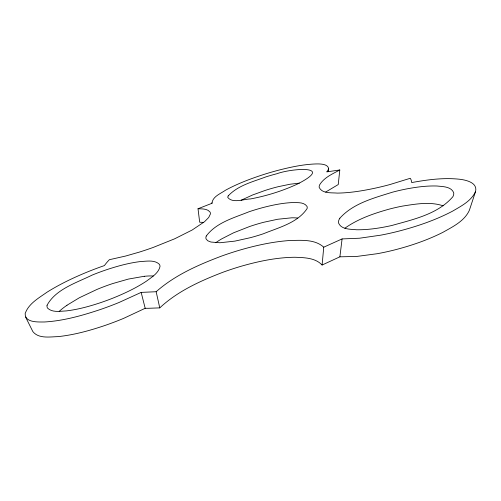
<?xml version="1.0" encoding="UTF-8"?>
<svg xmlns="http://www.w3.org/2000/svg" width="501" height="501" viewBox="0 0 501 501"><rect width="100%" height="100%" fill="white"/><g stroke="black" fill="none" stroke-linecap="round" stroke-linejoin="round"><path stroke-width="0.75" d="M211.979 203.293C212.449 196.555 220.59 193.693 225.394 190.292C236.979 183.942 249.379 179.214 261.904 175.081A149.636 72.088 -21.6 0 1 278.506 170.208C290.467 167.159 302.642 164.491 315.01 163.977C319.982 163.796 330.973 163.564 328.224 171.643M325.681 192.046L338.244 184.55L339.797 169.977C332.539 173.922 324.053 177.492 319.632 184.856A13.928 6.707 -21.6 0 0 319.212 187.443C322.243 193.843 331.43 192.547 337.33 193.104C350.713 192.923 363.964 190.612 377.002 187.756A161.748 77.924 -21.6 0 0 389.847 184.575L410.288 178.275A41.664 20.071 -21.6 0 1 411.709 182.571C427.328 179.715 443.316 177.554 459.204 179.201C465.773 179.909 477.898 182.521 475.537 191.589L469.349 210.345C464.396 221.191 452.722 226.765 442.865 232.351C427.259 240.217 410.626 245.872 393.711 250.156A142.992 68.888 -21.6 0 1 377.234 253.706L356.731 256.449L339.885 256.819L322.099 265.029L323.746 247.187C314.778 239.033 301.295 240.33 290.054 240.486C273.339 241.639 256.881 245.202 240.806 249.817A156.525 75.407 -21.6 0 0 221.173 256.23C198.083 264.973 174.811 275.187 156.155 291.726L141.169 292.396L119.05 302.479A164.441 79.221 -21.6 0 1 99.48 309.818C81.625 315.718 63.264 320.903 44.401 321.986C38.038 321.955 24.937 322.851 25.156 313.588C28.57 303.631 38.715 298.089 46.837 292.315C60.126 283.954 74.386 277.235 88.927 271.354A164.691 79.34 -21.6 0 1 104.421 265.574A57.646 27.768 -21.6 0 1 109.356 259.712L125.607 256.042L139.259 252.128A163.464 78.751 -21.6 0 0 153.206 247.438L174.692 238.789L192.127 230.034L204.514 221.724L208.692 217.509L210.351 214.109A12.732 6.131 -21.6 0 0 210.076 212.123C207.389 208.479 202.053 208.973 198.02 208.748L199.68 222.244A39.078 18.825 -21.6 0 1 203.613 222.463M339.885 256.819L342.089 238.921L359.53 238.219L380.747 235.163A157.74 75.989 -21.6 0 0 397.794 231.399C416.694 226.54 435.338 220.227 452.641 211.121C461.17 206.074 471.241 201.07 475.537 191.589M228.218 195.897C237.988 185.357 253.024 181.731 266.087 176.828A109.162 52.592 -21.6 0 1 276.972 173.703C291.714 168.311 335.513 164.842 297.131 184.199C282.313 191.019 266.607 195.891 250.588 198.922C243.887 199.047 232.702 203.619 227.792 197.494A7.822 3.77 -21.6 0 1 228.218 195.897M25.57 317.02L32.859 331.599C38.677 338.952 49.868 336.81 58.091 336.622C74.085 334.931 89.685 330.629 104.884 325.493A148.972 71.768 -21.6 0 0 123.816 318.285L145.184 308.284A147.1 70.866 -21.6 0 0 148.634 308.284L159.763 307.871C177.542 291.25 200.175 280.998 222.651 272.369A141.852 68.336 -21.6 0 1 241.707 266.094C258.998 261.171 276.809 257.445 294.851 257.257C304.17 257.614 315.254 257.702 322.099 265.029M344.895 228.199C358.027 218.849 373.546 213.514 388.939 209.193A104.114 50.156 -21.6 0 1 402.572 206.086C415.843 204.001 430.046 201.446 443.128 205.811M66.959 305.247L79.365 297.751L96.962 289.434A108.285 52.167 -21.6 0 1 112.669 283.579L128.337 279.088L144.25 276.283M241.169 200.218L252.517 195.008L265.192 190.411A98.371 47.388 -21.6 0 1 278.343 186.666L290.142 184.211L299.329 183.134M342.089 238.921L323.746 247.187M198.02 208.748L212.036 203.268L211.923 202.761M339.797 169.977L326.746 171.881A12.024 5.793 -21.6 0 0 328.556 168.468M141.169 292.396L145.184 308.284M156.155 291.726L159.763 307.871M215.774 242.697A42.767 20.604 -21.6 0 1 221.937 238.745L233.529 232.827L249.617 226.508A98.941 47.664 -21.6 0 1 263.764 222.262L277.698 219.256L291.569 217.822A42.61 20.528 -21.6 0 1 297.801 218.054M59.212 311.365A46.599 22.451 -21.6 0 1 66.99 305.259M144.238 276.308A44.357 21.368 -21.6 0 1 153.287 276.001M47.063 305.259L46.988 306.092A15.13 7.29 -21.6 0 0 47.676 308.24C52.574 312.774 60.201 311.171 66.27 310.914C77.68 309.555 88.821 306.531 99.712 302.948A119.689 57.659 -21.6 0 0 114.979 297.3C125.908 292.784 136.629 287.643 146.505 281.111C151.621 277.216 158.285 273.414 159.969 266.751A15.149 7.296 -21.6 0 0 159.331 264.252C154.465 259.656 146.793 261.272 140.718 261.528C129.671 262.837 118.869 265.73 108.304 269.15A119.564 57.602 -21.6 0 0 92.14 275.093C76.622 282.752 55.724 289.152 47.063 305.259M206.274 236.015L206.017 236.766A12.794 6.162 -21.6 0 0 206.08 238.871L207.665 240.73L210.934 242.046L219.92 242.76L234.969 241.106L250.331 237.693A109.387 52.699 -21.6 0 0 263.307 233.804C278.55 227.56 297.425 222.995 307.057 208.654A12.794 6.162 -21.6 0 0 307.032 206.456C303.919 201.728 296.993 202.78 292.077 202.586C282.42 203.049 272.901 205.009 263.557 207.408A109.205 52.611 -21.6 0 0 249.053 211.754C234.105 217.791 216.294 222.525 206.274 236.015M339.853 218.211L339.177 219.4A17.366 8.367 -21.6 0 0 338.544 222.995C341.331 229.69 350.5 229.139 356.537 229.765C368.367 229.928 380.127 228.074 391.65 225.538C413.037 219.494 437.742 214.29 452.841 196.749A17.416 8.392 -21.6 0 0 453.643 192.547C450.931 186.403 442.64 186.635 436.953 186.009C426.652 185.677 416.375 187.055 406.28 188.99A114.923 55.367 -21.6 0 0 392.239 192.252C373.846 198.052 353.155 203.331 339.853 218.211"/></g></svg>
